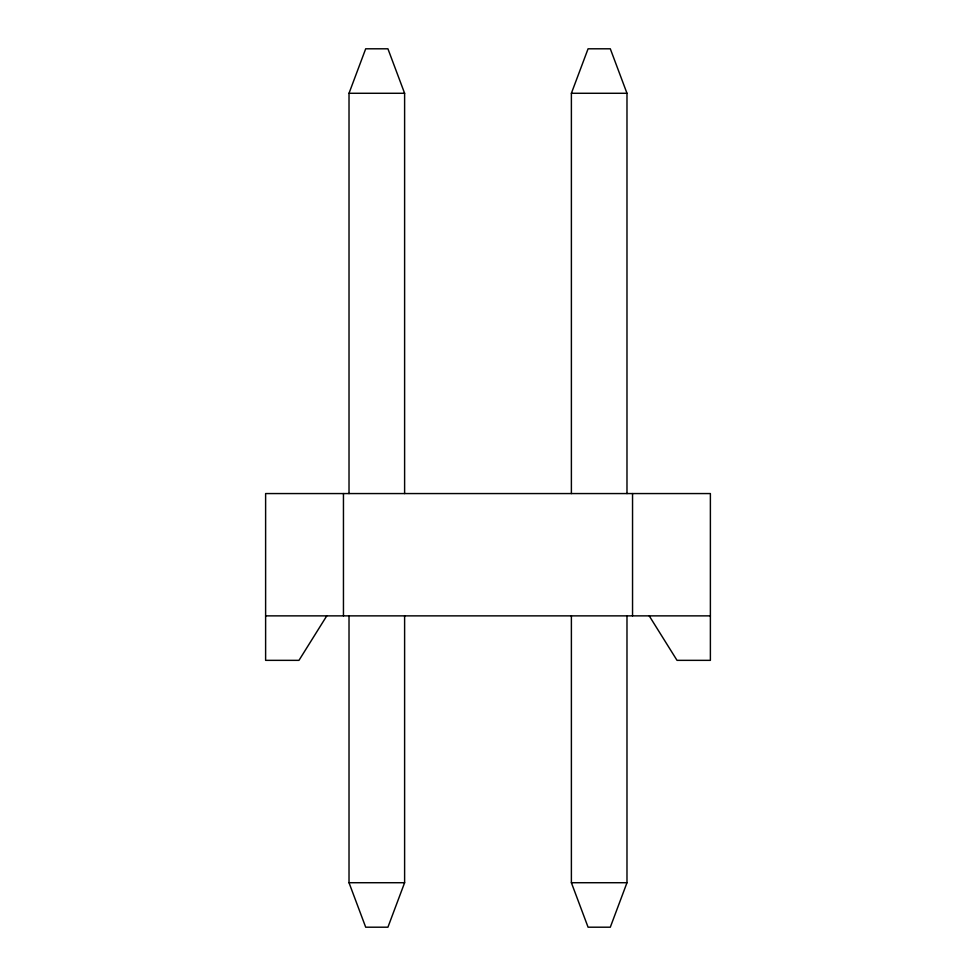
<?xml version="1.0" encoding="UTF-8"?>
<svg xmlns="http://www.w3.org/2000/svg" width="976" height="976" viewBox="0 0 976 976"><rect width="100%" height="100%" fill="white"/><g stroke="black" fill="none" stroke-linecap="round" stroke-linejoin="round"><path stroke-width="1.46" d="M349.018 493.563L349.018 93.281L365.695 48.8L387.923 48.8L404.613 93.281L404.613 493.563M571.387 493.563L571.387 93.281L588.077 48.8L610.305 48.8L626.982 93.281L626.982 493.563M404.613 615.868L404.613 882.719L387.923 927.2L365.695 927.2L349.018 882.719L349.018 615.868M626.982 615.868L626.982 882.719L610.305 927.2L588.077 927.2L571.387 882.719L571.387 615.868M326.777 615.868L298.973 660.349L265.618 660.349L265.618 493.563L710.382 493.563L710.382 660.349L677.027 660.349L649.223 615.868M349.018 93.281L404.613 93.281M571.387 93.281L626.982 93.281M265.618 615.868L710.382 615.868M349.018 882.719L404.613 882.719M571.387 882.719L626.982 882.719M632.546 493.563L632.546 615.868M343.454 493.563L343.454 615.868"/></g></svg>
